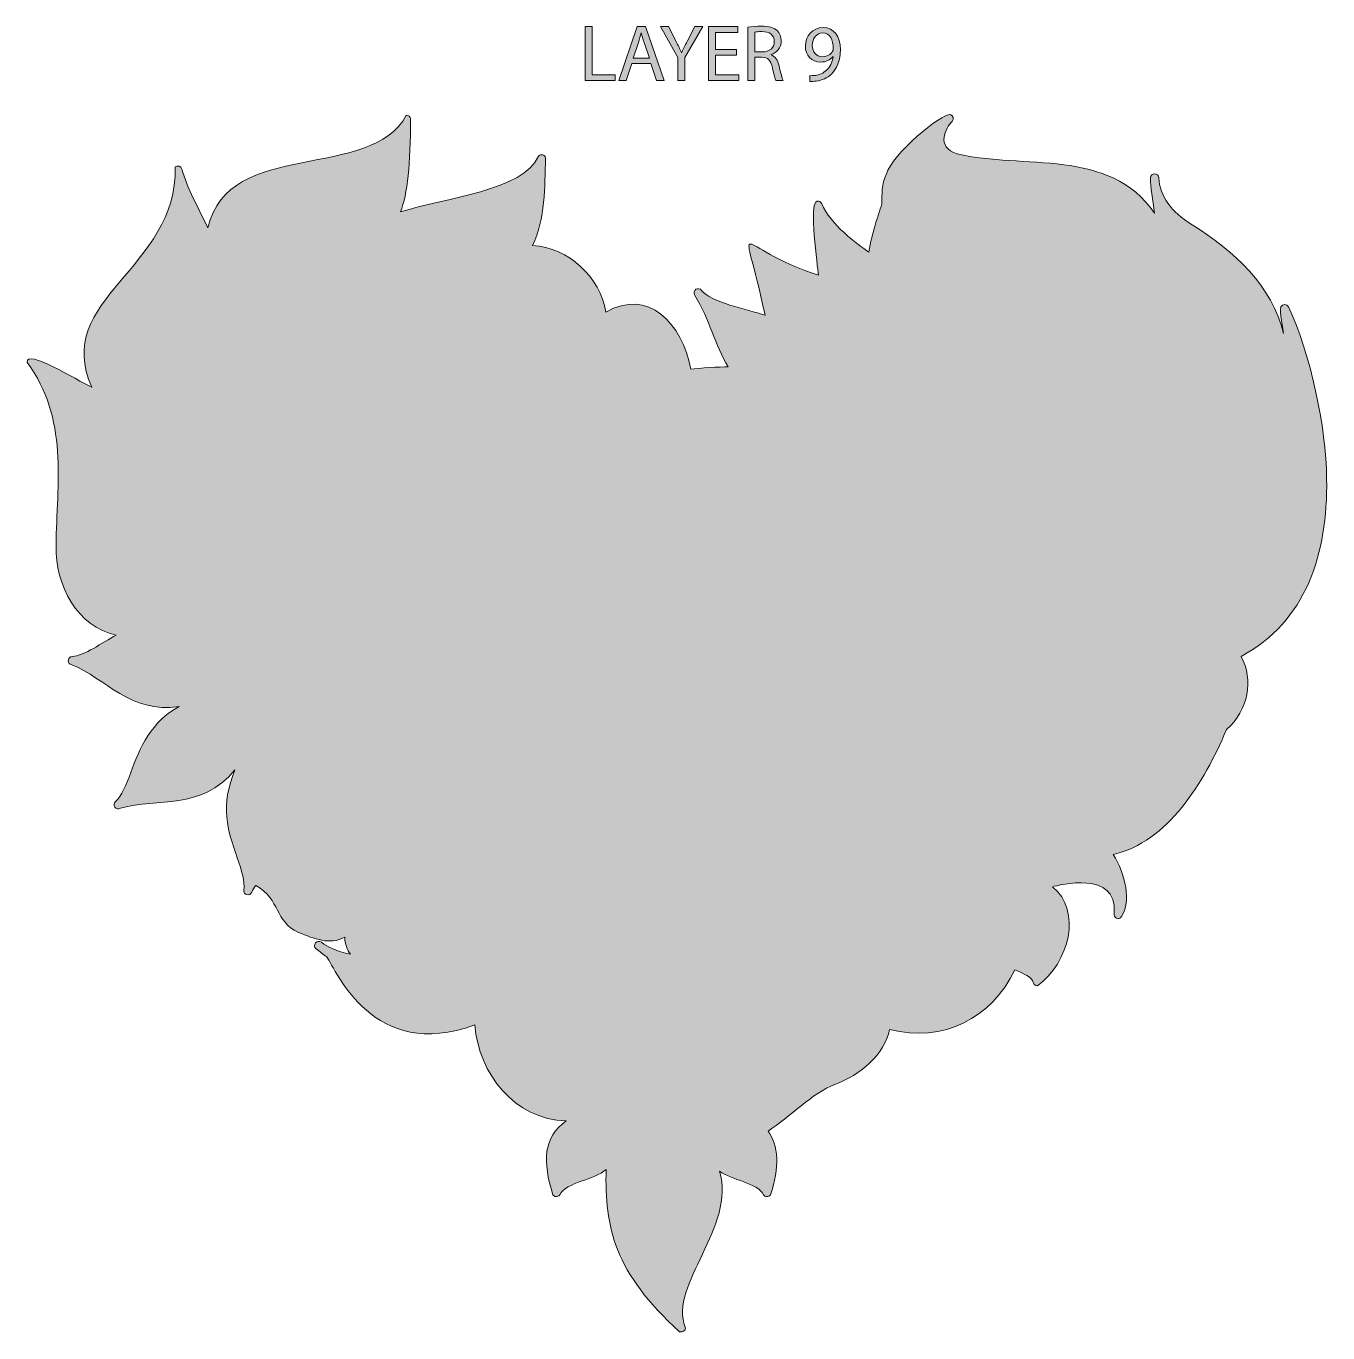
# Model space of a CAD drawing. Header units: inches. Extents: x -7.8 to 80.5, y -132.7 to -44.9.
# Drawn here: x 53.42 to 80.46, y -132.68 to -105.54 of the extents above; entities that cross this region are included whole.
import ezdxf

# ---------------------------------------------------------------- set-up
doc = ezdxf.new("R2010")
doc.units = ezdxf.units.IN
doc.header["$MEASUREMENT"] = 0
doc.layers.add('FloralHeart', color=7, linetype='Continuous')

# ---------------------------------------------------------------- blocks, each defined once
blk = doc.blocks.new('block 2')
at = {"layer": 'FloralHeart'}
h = blk.add_hatch(color=7, dxfattribs=at)
h.dxf.hatch_style = 2
h.paths.add_polyline_path([(65.174, -105.543), (65.029, -105.543), (65.029, -106.667), (65.654, -106.667), (65.654, -106.545), (65.174, -106.545)])
h = blk.add_hatch(color=7, dxfattribs=at)
h.dxf.hatch_style = 2
h.paths.add_polyline_path([(66.113, -105.543), (65.731, -106.667), (65.881, -106.667), (65.998, -106.313), (66.396, -106.313), (66.516, -106.667), (66.671, -106.667), (66.288, -105.543)])
edge = h.paths.add_edge_path()
edge.add_spline(control_points=[(66.028, -106.2), (66.028, -106.2), (66.138, -105.875), (66.138, -105.875), (66.159, -105.807), (66.178, -105.738), (66.194, -105.672), (66.194, -105.672), (66.198, -105.672), (66.198, -105.672), (66.214, -105.737), (66.231, -105.803), (66.256, -105.877), (66.256, -105.877), (66.366, -106.2), (66.366, -106.2), (66.366, -106.2), (66.028, -106.2), (66.028, -106.2)], knot_values=[0, 0, 0, 0, 1, 1, 1, 2, 2, 2, 3, 3, 3, 4, 4, 4, 5, 5, 5, 6, 6, 6, 6], degree=3, periodic=1)
h = blk.add_hatch(color=7, dxfattribs=at)
h.dxf.hatch_style = 2
edge = h.paths.add_edge_path()
edge.add_spline(control_points=[(67.151, -105.853), (67.108, -105.938), (67.069, -106.012), (67.038, -106.085), (67.038, -106.085), (67.034, -106.085), (67.034, -106.085), (66.999, -106.007), (66.966, -105.938), (66.923, -105.853), (66.923, -105.853), (66.764, -105.543), (66.764, -105.543), (66.764, -105.543), (66.599, -105.543), (66.599, -105.543), (66.599, -105.543), (66.954, -106.19), (66.954, -106.19), (66.954, -106.19), (66.954, -106.667), (66.954, -106.667), (66.954, -106.667), (67.101, -106.667), (67.101, -106.667), (67.101, -106.667), (67.101, -106.188), (67.101, -106.188), (67.101, -106.188), (67.478, -105.543), (67.478, -105.543), (67.478, -105.543), (67.313, -105.543), (67.313, -105.543), (67.313, -105.543), (67.151, -105.853), (67.151, -105.853)], knot_values=[0, 0, 0, 0, 1, 1, 1, 2, 2, 2, 3, 3, 3, 4, 4, 4, 5, 5, 5, 6, 6, 6, 7, 7, 7, 8, 8, 8, 9, 9, 9, 10, 10, 10, 11, 11, 11, 12, 12, 12, 12], degree=3, periodic=1)
h = blk.add_hatch(color=7, dxfattribs=at)
h.dxf.hatch_style = 2
h.paths.add_polyline_path([(67.739, -106.14), (68.176, -106.14), (68.176, -106.02), (67.739, -106.02), (67.739, -105.665), (68.201, -105.665), (68.201, -105.543), (67.594, -105.543), (67.594, -106.667), (68.226, -106.667), (68.226, -106.545), (67.739, -106.545)])
h = blk.add_hatch(color=7, dxfattribs=at)
h.dxf.hatch_style = 2
edge = h.paths.add_edge_path()
edge.add_spline(control_points=[(68.894, -106.132), (68.894, -106.132), (68.894, -106.127), (68.894, -106.127), (69.013, -106.087), (69.106, -105.988), (69.106, -105.84), (69.106, -105.753), (69.074, -105.677), (69.018, -105.627), (68.948, -105.563), (68.848, -105.535), (68.693, -105.535), (68.593, -105.535), (68.488, -105.543), (68.414, -105.558), (68.414, -105.558), (68.414, -106.667), (68.414, -106.667), (68.414, -106.667), (68.559, -106.667), (68.559, -106.667), (68.559, -106.667), (68.559, -106.18), (68.559, -106.18), (68.559, -106.18), (68.696, -106.18), (68.696, -106.18), (68.828, -106.185), (68.888, -106.243), (68.921, -106.398), (68.953, -106.538), (68.978, -106.635), (68.996, -106.667), (68.996, -106.667), (69.146, -106.667), (69.146, -106.667), (69.123, -106.623), (69.096, -106.515), (69.059, -106.358), (69.033, -106.242), (68.981, -106.162), (68.894, -106.132)], knot_values=[0, 0, 0, 0, 1, 1, 1, 2, 2, 2, 3, 3, 3, 4, 4, 4, 5, 5, 5, 6, 6, 6, 7, 7, 7, 8, 8, 8, 9, 9, 9, 10, 10, 10, 11, 11, 11, 12, 12, 12, 13, 13, 13, 14, 14, 14, 14], degree=3, periodic=1)
edge = h.paths.add_edge_path()
edge.add_spline(control_points=[(68.708, -106.07), (68.708, -106.07), (68.559, -106.07), (68.559, -106.07), (68.559, -106.07), (68.559, -105.66), (68.559, -105.66), (68.583, -105.653), (68.633, -105.647), (68.703, -105.647), (68.856, -105.648), (68.961, -105.712), (68.961, -105.857), (68.961, -105.985), (68.863, -106.07), (68.708, -106.07)], knot_values=[0, 0, 0, 0, 1, 1, 1, 2, 2, 2, 3, 3, 3, 4, 4, 4, 5, 5, 5, 5], degree=3, periodic=1)
h = blk.add_hatch(color=7, dxfattribs=at)
h.dxf.hatch_style = 2
edge = h.paths.add_edge_path()
edge.add_spline(control_points=[(69.976, -105.565), (69.754, -105.565), (69.606, -105.745), (69.606, -105.95), (69.606, -106.135), (69.731, -106.282), (69.926, -106.282), (70.034, -106.282), (70.121, -106.238), (70.181, -106.165), (70.181, -106.165), (70.186, -106.165), (70.186, -106.165), (70.166, -106.293), (70.114, -106.388), (70.043, -106.453), (69.981, -106.512), (69.901, -106.547), (69.816, -106.558), (69.766, -106.563), (69.729, -106.567), (69.698, -106.563), (69.698, -106.563), (69.698, -106.683), (69.698, -106.683), (69.733, -106.685), (69.779, -106.683), (69.833, -106.675), (69.949, -106.662), (70.064, -106.612), (70.148, -106.53), (70.254, -106.427), (70.334, -106.26), (70.334, -106.022), (70.334, -105.745), (70.198, -105.565), (69.976, -105.565)], knot_values=[0, 0, 0, 0, 1, 1, 1, 2, 2, 2, 3, 3, 3, 4, 4, 4, 5, 5, 5, 6, 6, 6, 7, 7, 7, 8, 8, 8, 9, 9, 9, 10, 10, 10, 11, 11, 11, 12, 12, 12, 12], degree=3, periodic=1)
edge = h.paths.add_edge_path()
edge.add_spline(control_points=[(70.173, -106.057), (70.134, -106.122), (70.058, -106.17), (69.959, -106.17), (69.833, -106.17), (69.751, -106.075), (69.751, -105.94), (69.751, -105.787), (69.839, -105.677), (69.964, -105.677), (70.118, -105.677), (70.186, -105.818), (70.186, -106.003), (70.186, -106.027), (70.181, -106.043), (70.173, -106.057)], knot_values=[0, 0, 0, 0, 1, 1, 1, 2, 2, 2, 3, 3, 3, 4, 4, 4, 5, 5, 5, 5], degree=3, periodic=1)
at = {"layer": 'FloralHeart', "lineweight": 0}
for points in [[(65.174, -105.543), (65.029, -105.543), (65.029, -106.667), (65.654, -106.667), (65.654, -106.545), (65.174, -106.545), (65.174, -105.543)], [(66.113, -105.543), (65.731, -106.667), (65.881, -106.667), (65.998, -106.313), (66.396, -106.313), (66.516, -106.667), (66.671, -106.667), (66.288, -105.543), (66.113, -105.543)], [(67.739, -106.14), (68.176, -106.14), (68.176, -106.02), (67.739, -106.02), (67.739, -105.665), (68.201, -105.665), (68.201, -105.543), (67.594, -105.543), (67.594, -106.667), (68.226, -106.667), (68.226, -106.545), (67.739, -106.545), (67.739, -106.14)]]:
    blk.add_lwpolyline(points, dxfattribs=at)
for points, knots in [([(67.151, -105.853), (67.108, -105.938), (67.069, -106.012), (67.038, -106.085), (67.038, -106.085), (67.034, -106.085), (67.034, -106.085), (66.999, -106.007), (66.966, -105.938), (66.923, -105.853), (66.923, -105.853), (66.764, -105.543), (66.764, -105.543), (66.764, -105.543), (66.599, -105.543), (66.599, -105.543), (66.599, -105.543), (66.954, -106.19), (66.954, -106.19), (66.954, -106.19), (66.954, -106.667), (66.954, -106.667), (66.954, -106.667), (67.101, -106.667), (67.101, -106.667), (67.101, -106.667), (67.101, -106.188), (67.101, -106.188), (67.101, -106.188), (67.478, -105.543), (67.478, -105.543), (67.478, -105.543), (67.313, -105.543), (67.313, -105.543), (67.313, -105.543), (67.151, -105.853), (67.151, -105.853)], [0, 0, 0, 0, 1, 1, 1, 2, 2, 2, 3, 3, 3, 4, 4, 4, 5, 5, 5, 6, 6, 6, 7, 7, 7, 8, 8, 8, 9, 9, 9, 10, 10, 10, 11, 11, 11, 12, 12, 12, 12]), ([(68.894, -106.132), (68.894, -106.132), (68.894, -106.127), (68.894, -106.127), (69.013, -106.087), (69.106, -105.988), (69.106, -105.84), (69.106, -105.753), (69.074, -105.677), (69.018, -105.627), (68.948, -105.563), (68.848, -105.535), (68.693, -105.535), (68.593, -105.535), (68.488, -105.543), (68.414, -105.558), (68.414, -105.558), (68.414, -106.667), (68.414, -106.667), (68.414, -106.667), (68.559, -106.667), (68.559, -106.667), (68.559, -106.667), (68.559, -106.18), (68.559, -106.18), (68.559, -106.18), (68.696, -106.18), (68.696, -106.18), (68.828, -106.185), (68.888, -106.243), (68.921, -106.398), (68.953, -106.538), (68.978, -106.635), (68.996, -106.667), (68.996, -106.667), (69.146, -106.667), (69.146, -106.667), (69.123, -106.623), (69.096, -106.515), (69.059, -106.358), (69.033, -106.242), (68.981, -106.162), (68.894, -106.132)], [0, 0, 0, 0, 1, 1, 1, 2, 2, 2, 3, 3, 3, 4, 4, 4, 5, 5, 5, 6, 6, 6, 7, 7, 7, 8, 8, 8, 9, 9, 9, 10, 10, 10, 11, 11, 11, 12, 12, 12, 13, 13, 13, 14, 14, 14, 14]), ([(69.976, -105.565), (69.754, -105.565), (69.606, -105.745), (69.606, -105.95), (69.606, -106.135), (69.731, -106.282), (69.926, -106.282), (70.034, -106.282), (70.121, -106.238), (70.181, -106.165), (70.181, -106.165), (70.186, -106.165), (70.186, -106.165), (70.166, -106.293), (70.114, -106.388), (70.043, -106.453), (69.981, -106.512), (69.901, -106.547), (69.816, -106.558), (69.766, -106.563), (69.729, -106.567), (69.698, -106.563), (69.698, -106.563), (69.698, -106.683), (69.698, -106.683), (69.733, -106.685), (69.779, -106.683), (69.833, -106.675), (69.949, -106.662), (70.064, -106.612), (70.148, -106.53), (70.254, -106.427), (70.334, -106.26), (70.334, -106.022), (70.334, -105.745), (70.198, -105.565), (69.976, -105.565)], [0, 0, 0, 0, 1, 1, 1, 2, 2, 2, 3, 3, 3, 4, 4, 4, 5, 5, 5, 6, 6, 6, 7, 7, 7, 8, 8, 8, 9, 9, 9, 10, 10, 10, 11, 11, 11, 12, 12, 12, 12]), ([(66.028, -106.2), (66.028, -106.2), (66.138, -105.875), (66.138, -105.875), (66.159, -105.807), (66.178, -105.738), (66.194, -105.672), (66.194, -105.672), (66.198, -105.672), (66.198, -105.672), (66.214, -105.737), (66.231, -105.803), (66.256, -105.877), (66.256, -105.877), (66.366, -106.2), (66.366, -106.2), (66.366, -106.2), (66.028, -106.2), (66.028, -106.2)], [0, 0, 0, 0, 1, 1, 1, 2, 2, 2, 3, 3, 3, 4, 4, 4, 5, 5, 5, 6, 6, 6, 6]), ([(68.708, -106.07), (68.708, -106.07), (68.559, -106.07), (68.559, -106.07), (68.559, -106.07), (68.559, -105.66), (68.559, -105.66), (68.583, -105.653), (68.633, -105.647), (68.703, -105.647), (68.856, -105.648), (68.961, -105.712), (68.961, -105.857), (68.961, -105.985), (68.863, -106.07), (68.708, -106.07)], [0, 0, 0, 0, 1, 1, 1, 2, 2, 2, 3, 3, 3, 4, 4, 4, 5, 5, 5, 5]), ([(70.173, -106.057), (70.134, -106.122), (70.058, -106.17), (69.959, -106.17), (69.833, -106.17), (69.751, -106.075), (69.751, -105.94), (69.751, -105.787), (69.839, -105.677), (69.964, -105.677), (70.118, -105.677), (70.186, -105.818), (70.186, -106.003), (70.186, -106.027), (70.181, -106.043), (70.173, -106.057)], [0, 0, 0, 0, 1, 1, 1, 2, 2, 2, 3, 3, 3, 4, 4, 4, 5, 5, 5, 5])]:
    blk.add_open_spline(points, degree=3, knots=knots, dxfattribs=at)

msp = doc.modelspace()

# ---------------------------------------------------------------- hatches: boundary and pattern name
at = {"layer": 'FloralHeart'}
h = msp.add_hatch(color=250, dxfattribs=at)
h.dxf.hatch_style = 2
edge = h.paths.add_edge_path()
edge.add_spline(control_points=[(80.436, -114.939), (80.428, -113.864), (80.096, -112.326), (79.643, -111.368), (79.615, -111.303), (79.515, -111.303), (79.486, -111.368), (79.447, -111.459), (79.543, -111.844), (79.538, -111.921), (79.319, -110.942), (78.506, -110.204), (77.645, -109.666), (77.196, -109.391), (76.974, -109.065), (76.948, -108.687), (76.944, -108.582), (76.782, -108.579), (76.775, -108.684), (76.781, -108.885), (76.817, -109.137), (76.86, -109.419), (75.924, -108.053), (74.13, -108.515), (72.761, -108.19), (72.309, -108.042), (72.519, -107.651), (72.657, -107.514), (72.701, -107.471), (72.681, -107.39), (72.622, -107.372), (72.437, -107.337), (71.405, -108.202), (71.291, -108.605), (71.181, -108.82), (71.199, -109.031), (71.198, -109.229), (71.109, -109.496), (70.996, -109.814), (70.925, -110.228), (70.684, -110.066), (70.122, -109.652), (69.947, -109.224), (69.932, -109.185), (69.891, -109.163), (69.851, -109.171), (69.669, -109.219), (69.867, -110.514), (69.876, -110.711), (68.067, -110.13), (68.3, -109.285), (68.769, -111.541), (68.398, -111.422), (67.636, -111.267), (67.45, -111.024), (67.423, -110.987), (67.371, -110.977), (67.333, -111.003), (67.294, -111.028), (67.282, -111.079), (67.305, -111.119), (67.618, -111.637), (67.734, -112.159), (68, -112.616), (67.841, -112.608), (67.392, -112.642), (67.224, -112.662), (67.062, -111.702), (66.321, -110.973), (65.461, -111.476), (65.347, -110.746), (64.683, -110.136), (63.941, -110.092), (64.204, -109.536), (64.191, -108.874), (64.21, -108.275), (64.203, -108.233), (64.163, -108.207), (64.124, -108.207), (64.1, -108.207), (64.076, -108.217), (64.059, -108.238), (63.772, -108.95), (62.092, -109.103), (61.196, -109.396), (61.34, -109.018), (61.405, -108.402), (61.403, -107.461), (61.398, -107.418), (61.361, -107.383), (61.316, -107.384), (60.591, -108.77), (57.622, -107.855), (57.193, -109.723), (56.995, -109.321), (56.765, -108.892), (56.652, -108.504), (56.637, -108.448), (56.563, -108.423), (56.517, -108.46), (56.563, -110.581), (53.953, -111.2), (54.782, -113.039), (54.46, -112.884), (53.418, -112.228), (53.437, -112.521), (54.302, -113.678), (54.057, -115.02), (54.039, -116.33), (54.026, -117.139), (54.475, -118.025), (55.291, -118.186), (54.996, -118.343), (54.63, -118.617), (54.372, -118.632), (54.328, -118.635), (54.293, -118.671), (54.292, -118.715), (54.29, -118.76), (54.322, -118.798), (54.366, -118.804), (55.075, -119.085), (55.571, -119.818), (56.596, -119.671), (56.031, -119.968), (55.763, -120.54), (55.595, -121.04), (55.487, -121.319), (55.408, -121.521), (55.273, -121.646), (55.24, -121.676), (55.235, -121.725), (55.261, -121.761), (55.288, -121.797), (55.337, -121.807), (55.375, -121.785), (56.163, -121.563), (57.04, -121.841), (57.756, -120.988), (57.445, -121.738), (57.599, -122.229), (57.804, -122.811), (57.898, -123.096), (57.965, -123.301), (57.939, -123.484), (57.923, -123.583), (58.072, -123.622), (58.106, -123.527), (58.122, -123.484), (58.15, -123.439), (58.191, -123.388), (58.715, -123.697), (58.567, -124.123), (59.076, -124.363), (59.408, -124.498), (59.72, -124.629), (60.037, -124.465), (60.041, -124.596), (60.082, -124.732), (60.155, -124.818), (59.864, -124.757), (59.686, -124.667), (59.553, -124.568), (59.467, -124.496), (59.355, -124.633), (59.443, -124.703), (59.513, -124.76), (59.588, -124.817), (59.657, -124.867), (59.873, -125.17), (60.628, -127.06), (62.738, -126.286), (62.82, -127.297), (63.557, -128.249), (64.639, -128.279), (64.154, -128.619), (64.149, -129.131), (64.359, -129.813), (64.406, -129.886), (64.488, -129.845), (64.505, -129.812), (64.64, -129.55), (65.227, -129.507), (65.467, -129.288), (65.435, -130.491), (65.64, -131.435), (66.993, -132.659), (67.054, -132.683), (67.135, -132.626), (67.11, -132.565), (66.761, -131.693), (68.18, -130.464), (67.822, -129.322), (68.063, -129.512), (68.618, -129.564), (68.739, -129.815), (68.753, -129.835), (68.776, -129.849), (68.8, -129.852), (68.831, -129.856), (68.864, -129.841), (68.881, -129.815), (69.075, -129.257), (69.05, -128.78), (68.831, -128.49), (69.291, -128.196), (69.732, -127.709), (70.231, -127.518), (70.733, -127.33), (71.265, -126.897), (71.352, -126.378), (72.481, -126.67), (73.472, -126.14), (73.96, -125.139), (74.14, -125.212), (74.322, -125.303), (74.341, -125.401), (74.349, -125.441), (74.386, -125.471), (74.427, -125.471), (75.086, -125.004), (75.362, -123.909), (74.74, -123.414), (74.86, -123.386), (76.102, -123.055), (76.019, -123.961), (76.009, -124.065), (76.12, -124.117), (76.176, -124.032), (76.38, -123.725), (76.258, -123.154), (76.002, -122.743), (77.131, -122.487), (77.888, -121.26), (78.355, -120.15), (78.82, -119.735), (78.92, -119.122), (78.659, -118.628), (80.009, -117.908), (80.461, -116.499), (80.436, -114.939)], knot_values=[0, 0, 0, 0, 1, 1, 1, 2, 2, 2, 3, 3, 3, 4, 4, 4, 5, 5, 5, 6, 6, 6, 7, 7, 7, 8, 8, 8, 9, 9, 9, 10, 10, 10, 11, 11, 11, 12, 12, 12, 13, 13, 13, 14, 14, 14, 15, 15, 15, 16, 16, 16, 17, 17, 17, 18, 18, 18, 19, 19, 19, 20, 20, 20, 21, 21, 21, 22, 22, 22, 23, 23, 23, 24, 24, 24, 25, 25, 25, 26, 26, 26, 27, 27, 27, 28, 28, 28, 29, 29, 29, 30, 30, 30, 31, 31, 31, 32, 32, 32, 33, 33, 33, 34, 34, 34, 35, 35, 35, 36, 36, 36, 37, 37, 37, 38, 38, 38, 39, 39, 39, 40, 40, 40, 41, 41, 41, 42, 42, 42, 43, 43, 43, 44, 44, 44, 45, 45, 45, 46, 46, 46, 47, 47, 47, 48, 48, 48, 49, 49, 49, 50, 50, 50, 51, 51, 51, 52, 52, 52, 53, 53, 53, 54, 54, 54, 55, 55, 55, 56, 56, 56, 57, 57, 57, 58, 58, 58, 59, 59, 59, 60, 60, 60, 61, 61, 61, 62, 62, 62, 63, 63, 63, 64, 64, 64, 65, 65, 65, 66, 66, 66, 67, 67, 67, 68, 68, 68, 69, 69, 69, 70, 70, 70, 71, 71, 71, 72, 72, 72, 73, 73, 73, 74, 74, 74, 75, 75, 75, 76, 76, 76, 77, 77, 77, 78, 78, 78, 79, 79, 79, 80, 80, 80, 80], degree=3, periodic=1)

# ---------------------------------------------------------------- linework, layer by layer
at = {"layer": 'FloralHeart', "lineweight": 0}
msp.add_open_spline([(80.436, -114.939), (80.428, -113.864), (80.096, -112.326), (79.643, -111.368), (79.615, -111.303), (79.515, -111.303), (79.486, -111.368), (79.447, -111.459), (79.543, -111.844), (79.538, -111.921), (79.319, -110.942), (78.506, -110.204), (77.645, -109.666), (77.196, -109.391), (76.974, -109.065), (76.948, -108.687), (76.944, -108.582), (76.782, -108.579), (76.775, -108.684), (76.781, -108.885), (76.817, -109.137), (76.86, -109.419), (75.924, -108.053), (74.13, -108.515), (72.761, -108.19), (72.309, -108.042), (72.519, -107.651), (72.657, -107.514), (72.701, -107.471), (72.681, -107.39), (72.622, -107.372), (72.437, -107.337), (71.405, -108.202), (71.291, -108.605), (71.181, -108.82), (71.199, -109.031), (71.198, -109.229), (71.109, -109.496), (70.996, -109.814), (70.925, -110.228), (70.684, -110.066), (70.122, -109.652), (69.947, -109.224), (69.932, -109.185), (69.891, -109.163), (69.851, -109.171), (69.669, -109.219), (69.867, -110.514), (69.876, -110.711), (68.067, -110.13), (68.3, -109.285), (68.769, -111.541), (68.398, -111.422), (67.636, -111.267), (67.45, -111.024), (67.423, -110.987), (67.371, -110.977), (67.333, -111.003), (67.294, -111.028), (67.282, -111.079), (67.305, -111.119), (67.618, -111.637), (67.734, -112.159), (68, -112.616), (67.841, -112.608), (67.392, -112.642), (67.224, -112.662), (67.062, -111.702), (66.321, -110.973), (65.461, -111.476), (65.347, -110.746), (64.683, -110.136), (63.941, -110.092), (64.204, -109.536), (64.191, -108.874), (64.21, -108.275), (64.203, -108.233), (64.163, -108.207), (64.124, -108.207), (64.1, -108.207), (64.076, -108.217), (64.059, -108.238), (63.772, -108.95), (62.092, -109.103), (61.196, -109.396), (61.34, -109.018), (61.405, -108.402), (61.403, -107.461), (61.398, -107.418), (61.361, -107.383), (61.316, -107.384), (60.591, -108.77), (57.622, -107.855), (57.193, -109.723), (56.995, -109.321), (56.765, -108.892), (56.652, -108.504), (56.637, -108.448), (56.563, -108.423), (56.517, -108.46), (56.563, -110.581), (53.953, -111.2), (54.782, -113.039), (54.46, -112.884), (53.418, -112.228), (53.437, -112.521), (54.302, -113.678), (54.057, -115.02), (54.039, -116.33), (54.026, -117.139), (54.475, -118.025), (55.291, -118.186), (54.996, -118.343), (54.63, -118.617), (54.372, -118.632), (54.328, -118.635), (54.293, -118.671), (54.292, -118.715), (54.29, -118.76), (54.322, -118.798), (54.366, -118.804), (55.075, -119.085), (55.571, -119.818), (56.596, -119.671), (56.031, -119.968), (55.763, -120.54), (55.595, -121.04), (55.487, -121.319), (55.408, -121.521), (55.273, -121.646), (55.24, -121.676), (55.235, -121.725), (55.261, -121.761), (55.288, -121.797), (55.337, -121.807), (55.375, -121.785), (56.163, -121.563), (57.04, -121.841), (57.756, -120.988), (57.445, -121.738), (57.599, -122.229), (57.804, -122.811), (57.898, -123.096), (57.965, -123.301), (57.939, -123.484), (57.923, -123.583), (58.072, -123.622), (58.106, -123.527), (58.122, -123.484), (58.15, -123.439), (58.191, -123.388), (58.715, -123.697), (58.567, -124.123), (59.076, -124.363), (59.408, -124.498), (59.72, -124.629), (60.037, -124.465), (60.041, -124.596), (60.082, -124.732), (60.155, -124.818), (59.864, -124.757), (59.686, -124.667), (59.553, -124.568), (59.467, -124.496), (59.355, -124.633), (59.443, -124.703), (59.513, -124.76), (59.588, -124.817), (59.657, -124.867), (59.873, -125.17), (60.628, -127.06), (62.738, -126.286), (62.82, -127.297), (63.557, -128.249), (64.639, -128.279), (64.154, -128.619), (64.149, -129.131), (64.359, -129.813), (64.406, -129.886), (64.488, -129.845), (64.505, -129.812), (64.64, -129.55), (65.227, -129.507), (65.467, -129.288), (65.435, -130.491), (65.64, -131.435), (66.993, -132.659), (67.054, -132.683), (67.135, -132.626), (67.11, -132.565), (66.761, -131.693), (68.18, -130.464), (67.822, -129.322), (68.063, -129.512), (68.618, -129.564), (68.739, -129.815), (68.753, -129.835), (68.776, -129.849), (68.8, -129.852), (68.831, -129.856), (68.864, -129.841), (68.881, -129.815), (69.075, -129.257), (69.05, -128.78), (68.831, -128.49), (69.291, -128.196), (69.732, -127.709), (70.231, -127.518), (70.733, -127.33), (71.265, -126.897), (71.352, -126.378), (72.481, -126.67), (73.472, -126.14), (73.96, -125.139), (74.14, -125.212), (74.322, -125.303), (74.341, -125.401), (74.349, -125.441), (74.386, -125.471), (74.427, -125.471), (75.086, -125.004), (75.362, -123.909), (74.74, -123.414), (74.86, -123.386), (76.102, -123.055), (76.019, -123.961), (76.009, -124.065), (76.12, -124.117), (76.176, -124.032), (76.38, -123.725), (76.258, -123.154), (76.002, -122.743), (77.131, -122.487), (77.888, -121.26), (78.355, -120.15), (78.82, -119.735), (78.92, -119.122), (78.659, -118.628), (80.009, -117.908), (80.461, -116.499), (80.436, -114.939)], degree=3, knots=[0, 0, 0, 0, 1, 1, 1, 2, 2, 2, 3, 3, 3, 4, 4, 4, 5, 5, 5, 6, 6, 6, 7, 7, 7, 8, 8, 8, 9, 9, 9, 10, 10, 10, 11, 11, 11, 12, 12, 12, 13, 13, 13, 14, 14, 14, 15, 15, 15, 16, 16, 16, 17, 17, 17, 18, 18, 18, 19, 19, 19, 20, 20, 20, 21, 21, 21, 22, 22, 22, 23, 23, 23, 24, 24, 24, 25, 25, 25, 26, 26, 26, 27, 27, 27, 28, 28, 28, 29, 29, 29, 30, 30, 30, 31, 31, 31, 32, 32, 32, 33, 33, 33, 34, 34, 34, 35, 35, 35, 36, 36, 36, 37, 37, 37, 38, 38, 38, 39, 39, 39, 40, 40, 40, 41, 41, 41, 42, 42, 42, 43, 43, 43, 44, 44, 44, 45, 45, 45, 46, 46, 46, 47, 47, 47, 48, 48, 48, 49, 49, 49, 50, 50, 50, 51, 51, 51, 52, 52, 52, 53, 53, 53, 54, 54, 54, 55, 55, 55, 56, 56, 56, 57, 57, 57, 58, 58, 58, 59, 59, 59, 60, 60, 60, 61, 61, 61, 62, 62, 62, 63, 63, 63, 64, 64, 64, 65, 65, 65, 66, 66, 66, 67, 67, 67, 68, 68, 68, 69, 69, 69, 70, 70, 70, 71, 71, 71, 72, 72, 72, 73, 73, 73, 74, 74, 74, 75, 75, 75, 76, 76, 76, 77, 77, 77, 78, 78, 78, 79, 79, 79, 80, 80, 80, 80], dxfattribs=at)

# ---------------------------------------------------------------- block references
at = {"layer": 'FloralHeart'}
msp.add_blockref('block 2', (0, 0), dxfattribs=at)

doc.saveas('drawing.dxf')
